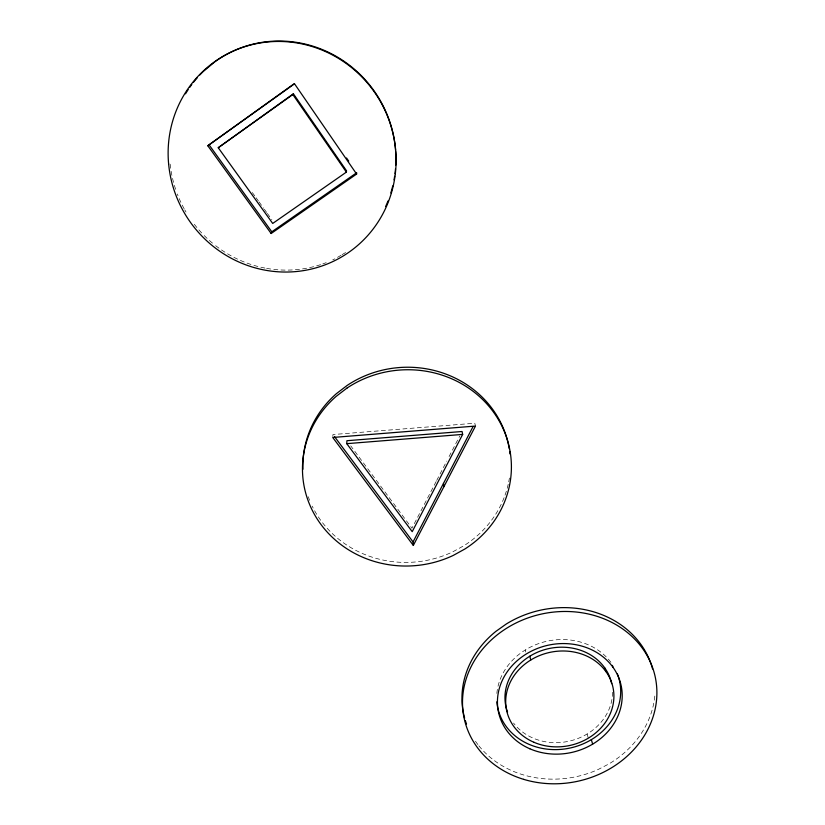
<?xml version="1.0" encoding="UTF-8"?>
<svg xmlns="http://www.w3.org/2000/svg" width="825" height="825" viewBox="0 0 825 825"><rect width="100%" height="100%" fill="white"/><g stroke="black" fill="none" stroke-linecap="round" stroke-linejoin="round"><path stroke-width="0.62" stroke-dasharray="4.12 3.09" d="M332.815 436.487L332.97 434.538L474.798 423.225L475.478 426.061M436.116 481.583L411.943 528.237L350.738 445.861M436.703 480.449L446.738 461.093M449.089 456.545L459.711 436.064M341.045 255.265L335.93 258.297A115.758 111.953 55.3 0 1 332.733 259.854M342.066 254.657L346.16 252.223M252.337 192.555L255.348 196.732M256.101 197.773L258.349 200.908M259.102 201.95L263.608 208.22M264.361 209.261L266.609 212.396M267.362 213.448L271.868 219.708M587.111 734.002L588.318 738.169M525.308 649.966L525.783 651.987M326.153 262.659A115.758 111.953 55.3 0 1 322.812 263.897M320.554 264.66A115.758 111.953 55.3 0 1 266.104 268.29M264.918 268.063A115.758 111.953 55.3 0 1 213.417 243.911M212.468 243.127A115.758 111.953 55.3 0 1 204.239 235.599M201.661 232.928A115.758 111.953 55.3 0 1 192.906 222.42M186.007 212.015A115.758 111.953 55.3 0 1 184.759 209.849M184.15 208.766A115.758 111.953 55.3 0 1 177.313 194.009M175.622 189.286A115.758 111.953 55.3 0 1 170.094 163.577M509.407 478.057A103.847 97.556 -4.5 0 1 508.736 481.81M508.21 484.296A103.847 97.556 -4.5 0 1 504.549 496.495M504.096 497.681A103.847 97.556 -4.5 0 1 464.238 545.511L452.75 551.853A103.847 97.556 -4.5 0 1 312.221 506.158M309.623 500.332A103.847 97.556 -4.5 0 1 308.261 496.753M654.813 696.073A97.164 85.14 -12.7 0 1 609.108 763.816L598.187 769.488A97.164 85.14 -12.7 0 1 478.665 745.542M477.892 744.562A97.164 85.14 -12.7 0 1 474.282 739.478M496.867 693.423A62.36 54.636 -12.7 0 1 497.527 688.597M498.032 686.225A62.36 54.636 -12.7 0 1 548.254 640.953A62.36 54.636 -12.7 0 1 611.645 663.331M612.542 692.299A54.099 47.396 -12.7 0 1 573.922 739.891A54.099 47.396 -12.7 0 1 513.552 723.051"/><path stroke-width="1.24" d="M346.768 443.664L346.912 440.715L462.062 431.506L462.66 434.404L412.211 531.671L346.768 443.664L462.66 434.404M271.147 233.506L356.606 174.054L356.689 172.745L271.807 231.804L271.147 233.506L207.787 145.736L294.02 83.83M346.376 172.116L346.531 170.816L293.38 93.772L218.243 147.727L272.714 223.441L346.376 172.116L292.844 94.555L293.38 93.772M413.325 545.428L475.478 426.061L332.733 437.467L413.325 545.428L413.047 541.922L473.024 426.628M207.787 145.736L294.525 83.799L356.606 174.054M218.243 147.727L292.844 94.555M334.517 436.611L413.047 541.922M208.9 144.602L271.807 231.804M346.541 157.977L348.717 161.143M612.377 665.383L613.109 667.425M604.632 667.734L605.962 671.612M591.339 739.664L592.649 744.129M529.836 656.184L530.743 660.021M443.468 483.44L443.943 486.626M185.522 93.813A115.758 111.953 55.3 0 1 188.193 89.595M189.606 87.522A115.758 111.953 55.3 0 1 191.802 84.48M193.328 82.5A115.758 111.953 55.3 0 1 197.33 77.705M199.867 74.941A115.758 111.953 55.3 0 1 203.393 71.393L214.902 61.762A115.758 111.953 55.3 0 1 329.423 52.759A115.758 111.953 55.3 0 1 395.567 150.233M395.66 151.47A115.758 111.953 55.3 0 1 395.763 165.155M395.505 168.857A115.758 111.953 55.3 0 1 394.979 173.776M394.639 176.22A115.758 111.953 55.3 0 1 394.041 179.86M392.762 185.862A115.758 111.953 55.3 0 1 390.823 192.947M387.987 200.991A115.758 111.953 55.3 0 1 385.595 206.58M302.95 469.27A103.847 97.556 -4.5 0 1 336.342 393.711L347.15 385.43A103.847 97.556 -4.5 0 1 509.272 448.862M509.654 451.388A103.847 97.556 -4.5 0 1 509.974 453.936M466.517 724.02A97.164 85.14 -12.7 0 1 465.321 720.514M464.63 718.142A97.164 85.14 -12.7 0 1 495.877 631.383L506.23 624.04A97.164 85.14 -12.7 0 1 652.596 668.972M617.409 673.953A62.36 54.636 -12.7 0 1 571.096 747.801A62.36 54.636 -12.7 0 1 496.856 701.807M507.561 712.161A54.099 47.396 -12.7 0 1 545.593 649.378A54.099 47.396 -12.7 0 1 611.665 683.657M347.005 388.07L336.126 396.402A104.517 98.103 -4.6 0 0 320.832 524.288A104.517 98.103 -4.6 0 0 453.276 555.411L464.826 549.038A104.517 98.103 -4.6 0 0 493.216 411.737A104.517 98.103 -4.6 0 0 347.005 388.07M168.62 163.907A116.542 112.716 55 0 0 348.067 252.832A116.542 112.716 55 0 0 329.639 53.512A116.542 112.716 55 0 0 168.62 163.907M523.689 779.357A97.742 85.542 -12.6 0 0 655.885 680.408A97.742 85.542 -12.6 0 0 499.517 633.115A97.742 85.542 -12.6 0 0 523.689 779.357M533.899 742.263A54.409 47.602 -12.6 0 0 613.893 695.042A54.409 47.602 -12.6 0 0 531.651 659.474A54.409 47.602 -12.6 0 0 533.899 742.263M529.825 748.77A62.741 54.893 -12.6 0 0 622.194 694.475A62.741 54.893 -12.6 0 0 527.464 653.287A62.741 54.893 -12.6 0 0 529.825 748.77"/></g></svg>
